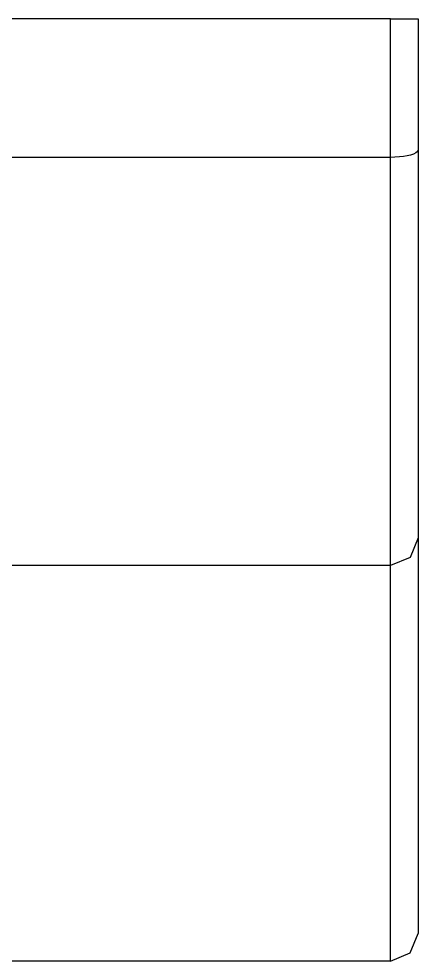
# Model space of a CAD drawing. Header units: millimetres. Extents: x 10547 to 11305, y 9897 to 10391.
# Drawn here: x 10969.7911 to 10969.9201, y 10068.2356 to 10068.5401 of the extents above; entities that cross this region are included whole.
import ezdxf

# ---------------------------------------------------------------- set-up
doc = ezdxf.new("R2010")
doc.units = ezdxf.units.MM
doc.layers.add('LG-AIRCON', color=240, linetype='Continuous')
doc.layers.add('에어컨', color=15, linetype='Continuous')

# ---------------------------------------------------------------- blocks, each defined once
blk = doc.blocks.new('A$C079960E7')
at = {"layer": '에어컨', "color": 0, "linetype": 'Continuous'}
for p, q in [((2043.459, 61.2, 0), (1849.958, 61.2, 0)), ((2043.459, 52.2, 0), (2043.459, 61.2, 0)), ((2043.459, 61.2, 0), (2044.732, 61.2, 0)), ((2044.732, 61.2, 0), (2045.259, 61.2, 0)), ((2045.259, 61.2, 0), (2045.259, 52.696, 0)), ((2045.259, 52.692, 0), (2045.243, 52.63, 0)), ((2045.259, 52.696, 0), (2045.259, 46.675, 0)), ((2045.259, 52.696, 0), (2045.259, 52.694, 0)), ((2045.259, 52.694, 0), (2045.259, 52.692, 0)), ((2043.459, 52.2, 0), (1849.958, 52.2, 0)), ((2043.753, 52.207, 0), (2043.459, 52.2, 0)), ((2043.459, 45.874, 0), (2043.459, 52.2, 0)), ((2044.039, 52.227, 0), (2043.753, 52.207, 0)), ((2044.308, 52.259, 0), (2044.039, 52.227, 0)), ((2044.553, 52.302, 0), (2044.308, 52.259, 0)), ((2044.772, 52.356, 0), (2044.553, 52.302, 0)), ((2044.954, 52.419, 0), (2044.772, 52.356, 0)), ((2045.1, 52.492, 0), (2044.954, 52.419, 0)), ((2045.2, 52.57, 0), (2045.1, 52.492, 0)), ((2045.243, 52.63, 0), (2045.2, 52.57, 0)), ((2045.259, 46.675, 0), (2045.259, 41.31, 0)), ((2043.459, 40.233, 0), (2043.459, 45.874, 0)), ((2045.259, 41.31, 0), (2045.259, 36.707, 0)), ((2043.459, 35.391, 0), (2043.459, 40.233, 0)), ((2045.259, 36.707, 0), (2045.259, 32.958, 0)), ((2043.459, 31.446, 0), (2043.459, 35.391, 0)), ((2045.259, 32.958, 0), (2045.259, 30.139, 0)), ((2043.459, 28.477, 0), (2043.459, 31.446, 0)), ((2045.259, 30.139, 0), (2045.259, 28.304, 0)), ((2043.459, 26.546, 0), (2043.459, 28.477, 0)), ((2045.259, 28.304, 0), (2045.259, 27.49, 0)), ((2045.259, 27.49, 0), (2044.732, 26.219, 0)), ((2045.259, 27.49, 0), (2045.259, 1.806, 0)), ((2043.459, 25.692, 0), (2043.459, 26.546, 0)), ((2044.732, 26.219, 0), (2043.459, 25.692, 0)), ((2043.459, 25.692, 0), (1849.958, 25.692, 0)), ((2043.459, 0, 0), (2043.459, 25.692, 0)), ((2044.732, 0.529, 0), (2045.259, 1.806, 0)), ((2043.459, 0, 0), (1849.958, 0, 0)), ((2043.459, 0, 0), (2044.732, 0.529, 0))]:
    blk.add_line(p, q, dxfattribs=at)

msp = doc.modelspace()

# ---------------------------------------------------------------- block references
at = {"layer": 'LG-AIRCON', "xscale": 0.004976538546813596, "yscale": 0.004976538546813596, "zscale": 0.004976538546813596}
msp.add_blockref('A$C079960E7', (10959.7418, 10068.23558), dxfattribs=at)

doc.saveas('drawing.dxf')
